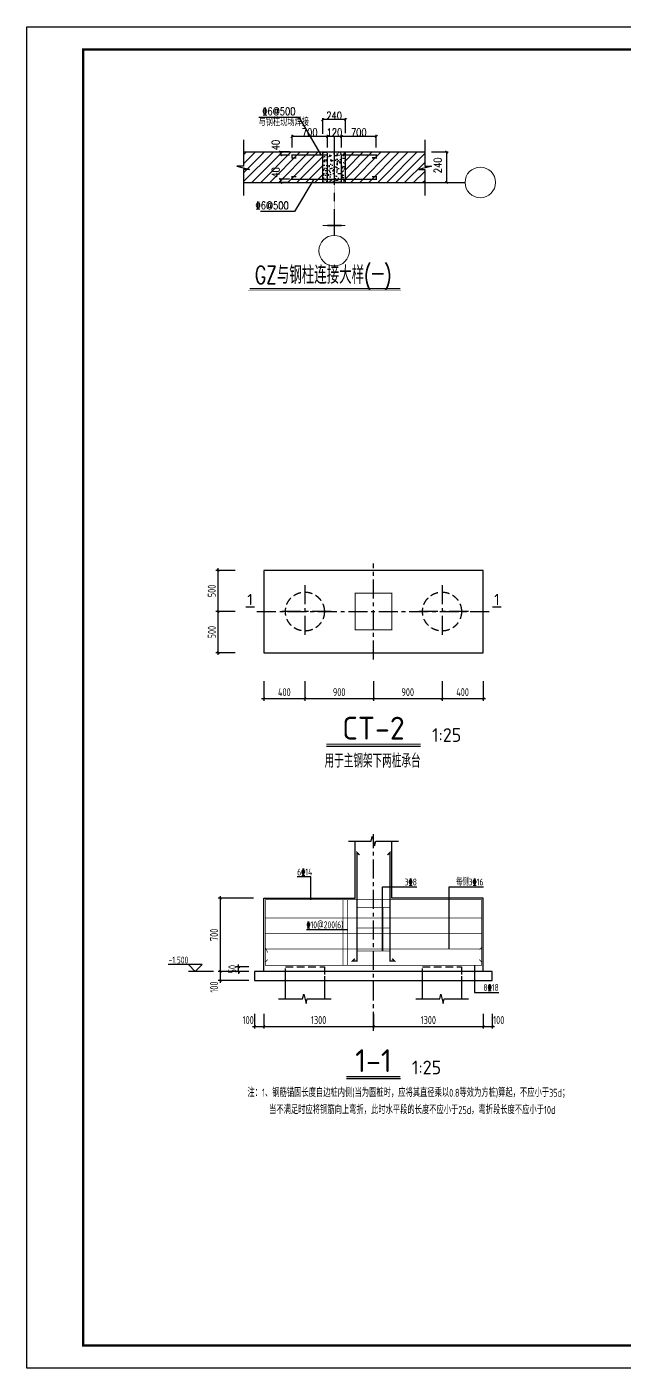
# Model space of a CAD drawing. Extents: x 14475413 to 15955882, y -732572 to -282951.
# Drawn here: x 14757264 to 14796964, y -555700 to -466600 of the extents above; entities that cross this region are included whole.
import ezdxf
from ezdxf.enums import TextEntityAlignment as Align

# ---------------------------------------------------------------- set-up
doc = ezdxf.new("R2010")
doc.units = 0
doc.header["$LTSCALE"] = 1000
doc.header["$MEASUREMENT"] = 0
for name, pattern in [('CENTER', [2, 1.25, -0.25, 0.25, -0.25]), ('CENTER2', [28.575, 19.05, -3.175, 3.175, -3.175]), ('DASHED', [0.75, 0.5, -0.25])]:
    doc.linetypes.add(name, pattern=pattern)
for name, color, linetype in [('3T_WOOD', 21, 'Continuous'), ('AXIS_DE', 253, 'CENTER'), ('BASE_DE', 7, 'Continuous'), ('BASE_DE_DIM', 3, 'Continuous'), ('BASE_DE_NUM', 7, 'Continuous'), ('BASE_DE_REIN', 1, 'Continuous'), ('BASE_DE_TEXT', 7, 'Continuous'), ('COLU_DE_TH', 7, 'Continuous'), ('PILE_DE', 7, 'Continuous'), ('PILE_DE_DASH', 9, 'DASHED'), ('TEXT', 7, 'Continuous'), ('THICK', 6, 'Continuous'), ('THIN', 7, 'Continuous'), ('TK', 4, 'Continuous')]:
    doc.layers.add(name, color=color, linetype=linetype)
doc.layers.add('my_dimtext', color=7, linetype='Continuous', lineweight=0)
doc.layers.add('尺寸线', color=7, linetype='Continuous', lineweight=13)
doc.styles.add('_HZTXT', font='txt.shx', dxfattribs={"width": 0.8, "bigfont": 'hztxt.shx'})
doc.styles.add('TSSD_Dimension', font='Tssdeng.shx', dxfattribs={"width": 0.7, "bigfont": 'hztxt.shx'})
doc.styles.add('TSSD_Label', font='tssdeng.shx', dxfattribs={"width": 0.7, "bigfont": 'hztxt.shx'})
doc.styles.add('TSSD_Norm', font='Tssdeng.shx', dxfattribs={"bigfont": 'hztxt.shx'})
doc.styles.add('TSSD_REIN', font='tssdeng.shx', dxfattribs={"width": 0.7, "bigfont": 'tssdchn.shx'})
doc.styles.add('Z10', font='romans.shx', dxfattribs={"width": 0.7, "height": 1000, "bigfont": 'hztxt.shx'})
doc.styles.add('Z3', font='txt.shx', dxfattribs={"width": 0.8, "height": 300, "bigfont": 'hztxt.shx'})
doc.dimstyles.new('ISO-25_WS', dxfattribs={"dimtxt": 3, "dimasz": 100, "dimexe": 60, "dimexo": 0, "dimgap": 10, "dimtad": 1, "dimdec": 0, "dimdsep": 46, "dimtxsty": 'Z3', "dimblk1": 'ARCHTICK', "dimblk2": 'ARCHTICK', "dimsah": 1, "dimcen": 2.5, "dimclrd": 4, "dimclre": 4, "dimclrt": 7, "dimadec": 0, "dimazin": 0, "dimtfac": 1, "dimtdec": 4, "dimtmove": 2, "dimatfit": 3, "dimldrblk": 'ARCHTICK', "dimfxl": 0, "dimtolj": 1, "dimtzin": 0, "dimarcsym": 0})
doc.dimstyles.new('TSSD_25_150', dxfattribs={"dimtxt": 525, "dimasz": 150, "dimexe": 150, "dimexo": 375, "dimgap": 150, "dimtad": 1, "dimdec": 0, "dimlfac": 0.166667, "dimzin": 0, "dimdsep": 46, "dimtxsty": 'TSSD_Dimension', "dimblk": 'ARCHTICK', "dimblk1": 'ARCHTICK', "dimblk2": 'ARCHTICK', "dimcen": 0, "dimdle": 150, "dimclrt": 7, "dimadec": 0, "dimazin": 0, "dimtfac": 1, "dimtdec": 0, "dimtix": 1, "dimtmove": 2, "dimatfit": 3, "dimfxl": 0, "dimtolj": 1, "dimtzin": 0, "dimarcsym": 0})

# ---------------------------------------------------------------- blocks, each defined once
blk = doc.blocks.new('_ArchTick')
at = {"color": 0, "linetype": 'ByBlock', "const_width": 0.4}
blk.add_lwpolyline([(-0.5, -0.5), (0.5, 0.5)], dxfattribs=at)
blk = doc.blocks.new('*D583')
at = {"layer": 'BASE_DE_DIM', "color": 0, "lineweight": -2}
for p, q in [((14609377, -513709), (14609377, -514984)), ((14612077, -513709), (14612077, -514984)), ((14609227, -514834), (14612227, -514834))]:
    blk.add_line(p, q, dxfattribs=at)
at = {"layer": 'Defpoints', "color": 0}
for p in [(14609377, -513334), (14612077, -513334), (14612077, -514834)]:
    blk.add_point(p, dxfattribs=at)
at = {"layer": 'BASE_DE_DIM', "color": 0, "lineweight": -2, "xscale": 150, "yscale": 150, "zscale": 150, "rotation": 180}
blk.add_blockref('_ArchTick', (14609377, -514834), dxfattribs=at)
at = {"layer": 'BASE_DE_DIM', "color": 0, "lineweight": -2, "xscale": 150, "yscale": 150, "zscale": 150}
blk.add_blockref('_ArchTick', (14612077, -514834), dxfattribs=at)
at = {"layer": 'BASE_DE_DIM', "color": 7, "insert": (14610727, -514422), "char_height": 525, "attachment_point": 5, "style": 'TSSD_Dimension'}
blk.add_mtext('\\A1;400', dxfattribs=at)
blk = doc.blocks.new('*D584')
at = {"layer": 'BASE_DE_DIM', "color": 0, "lineweight": -2}
for p, q in [((14612077, -513709), (14612077, -514984)), ((14616577, -513709), (14616577, -514984)), ((14611927, -514834), (14616727, -514834))]:
    blk.add_line(p, q, dxfattribs=at)
at = {"layer": 'Defpoints', "color": 0}
for p in [(14612077, -513334), (14616577, -513334), (14616577, -514834)]:
    blk.add_point(p, dxfattribs=at)
at = {"layer": 'BASE_DE_DIM', "color": 0, "lineweight": -2, "xscale": 150, "yscale": 150, "zscale": 150, "rotation": 180}
blk.add_blockref('_ArchTick', (14612077, -514834), dxfattribs=at)
at = {"layer": 'BASE_DE_DIM', "color": 0, "lineweight": -2, "xscale": 150, "yscale": 150, "zscale": 150}
blk.add_blockref('_ArchTick', (14616577, -514834), dxfattribs=at)
at = {"layer": 'BASE_DE_DIM', "color": 7, "insert": (14614327, -514422), "char_height": 525, "attachment_point": 5, "style": 'TSSD_Dimension'}
blk.add_mtext('\\A1;900', dxfattribs=at)
blk = doc.blocks.new('*D585')
at = {"layer": 'BASE_DE_DIM', "color": 0, "lineweight": -2}
for p, q in [((14616577, -513709), (14616577, -514984)), ((14621077, -513709), (14621077, -514984)), ((14616427, -514834), (14621227, -514834))]:
    blk.add_line(p, q, dxfattribs=at)
at = {"layer": 'Defpoints', "color": 0}
for p in [(14616577, -513334), (14621077, -513334), (14621077, -514834)]:
    blk.add_point(p, dxfattribs=at)
at = {"layer": 'BASE_DE_DIM', "color": 0, "lineweight": -2, "xscale": 150, "yscale": 150, "zscale": 150, "rotation": 180}
blk.add_blockref('_ArchTick', (14616577, -514834), dxfattribs=at)
at = {"layer": 'BASE_DE_DIM', "color": 0, "lineweight": -2, "xscale": 150, "yscale": 150, "zscale": 150}
blk.add_blockref('_ArchTick', (14621077, -514834), dxfattribs=at)
at = {"layer": 'BASE_DE_DIM', "color": 7, "insert": (14618827, -514422), "char_height": 525, "attachment_point": 5, "style": 'TSSD_Dimension'}
blk.add_mtext('\\A1;900', dxfattribs=at)
blk = doc.blocks.new('*D586')
at = {"layer": 'BASE_DE_DIM', "color": 0, "lineweight": -2}
for p, q in [((14621077, -513709), (14621077, -514984)), ((14623777, -513709), (14623777, -514984)), ((14620927, -514834), (14623927, -514834))]:
    blk.add_line(p, q, dxfattribs=at)
at = {"layer": 'Defpoints', "color": 0}
for p in [(14621077, -513334), (14623777, -513334), (14623777, -514834)]:
    blk.add_point(p, dxfattribs=at)
at = {"layer": 'BASE_DE_DIM', "color": 0, "lineweight": -2, "xscale": 150, "yscale": 150, "zscale": 150, "rotation": 180}
blk.add_blockref('_ArchTick', (14621077, -514834), dxfattribs=at)
at = {"layer": 'BASE_DE_DIM', "color": 0, "lineweight": -2, "xscale": 150, "yscale": 150, "zscale": 150}
blk.add_blockref('_ArchTick', (14623777, -514834), dxfattribs=at)
at = {"layer": 'BASE_DE_DIM', "color": 7, "insert": (14622427, -514422), "char_height": 525, "attachment_point": 5, "style": 'TSSD_Dimension'}
blk.add_mtext('\\A1;400', dxfattribs=at)
blk = doc.blocks.new('*D587')
at = {"layer": 'BASE_DE_DIM', "color": 0, "lineweight": -2}
for p, q in [((14607502, -509134), (14606227, -509134)), ((14606377, -511984), (14606377, -508984)), ((14607502, -511834), (14606227, -511834))]:
    blk.add_line(p, q, dxfattribs=at)
at = {"layer": 'Defpoints', "color": 0}
for p in [(14606377, -509134), (14607877, -509134), (14607877, -511834)]:
    blk.add_point(p, dxfattribs=at)
at = {"layer": 'BASE_DE_DIM', "color": 0, "lineweight": -2, "xscale": 150, "yscale": 150, "zscale": 150}
for p, rotation in [((14606377, -509134), 90), ((14606377, -511834), 270)]:
    blk.add_blockref('_ArchTick', p, dxfattribs=dict(at, rotation=rotation))
at = {"layer": 'BASE_DE_DIM', "color": 7, "insert": (14605965, -510484), "char_height": 525, "attachment_point": 5, "rotation": 90, "style": 'TSSD_Dimension'}
blk.add_mtext('\\A1;500', dxfattribs=at)
blk = doc.blocks.new('*D588')
at = {"layer": 'BASE_DE_DIM', "color": 0, "lineweight": -2}
for p, q in [((14607502, -506434), (14606227, -506434)), ((14606377, -509284), (14606377, -506284)), ((14607502, -509134), (14606227, -509134))]:
    blk.add_line(p, q, dxfattribs=at)
at = {"layer": 'Defpoints', "color": 0}
for p in [(14606377, -506434), (14607877, -506434), (14607877, -509134)]:
    blk.add_point(p, dxfattribs=at)
at = {"layer": 'BASE_DE_DIM', "color": 0, "lineweight": -2, "xscale": 150, "yscale": 150, "zscale": 150}
for p, rotation in [((14606377, -506434), 90), ((14606377, -509134), 270)]:
    blk.add_blockref('_ArchTick', p, dxfattribs=dict(at, rotation=rotation))
at = {"layer": 'BASE_DE_DIM', "color": 7, "insert": (14605965, -507784), "char_height": 525, "attachment_point": 5, "rotation": 90, "style": 'TSSD_Dimension'}
blk.add_mtext('\\A1;500', dxfattribs=at)
blk = doc.blocks.new('_reinbk')
blk.add_line((0, 0), (0, 0))
blk = doc.blocks.new('*D589')
at = {"layer": 'BASE_DE_DIM', "color": 0, "lineweight": -2}
for p, q in [((14633812, -514369), (14633812, -515344)), ((14634412, -514369), (14634412, -515344)), ((14633662, -515194), (14634562, -515194))]:
    blk.add_line(p, q, dxfattribs=at)
at = {"layer": 'Defpoints', "color": 0}
for p in [(14633812, -513994), (14634412, -513994), (14634412, -515194)]:
    blk.add_point(p, dxfattribs=at)
at = {"layer": 'BASE_DE_DIM', "color": 0, "lineweight": -2, "xscale": 150, "yscale": 150, "zscale": 150, "rotation": 180}
blk.add_blockref('_ArchTick', (14633812, -515194), dxfattribs=at)
at = {"layer": 'BASE_DE_DIM', "color": 0, "lineweight": -2, "xscale": 150, "yscale": 150, "zscale": 150}
blk.add_blockref('_ArchTick', (14634412, -515194), dxfattribs=at)
at = {"layer": 'BASE_DE_DIM', "color": 7, "insert": (14633388, -514782), "char_height": 525, "attachment_point": 5, "style": 'TSSD_Dimension'}
blk.add_mtext('\\A1;100', dxfattribs=at)
blk = doc.blocks.new('*D590')
at = {"layer": 'BASE_DE_DIM', "color": 0, "lineweight": -2}
for p, q in [((14634412, -514369), (14634412, -515344)), ((14641612, -514369), (14641612, -515344)), ((14634262, -515194), (14641762, -515194))]:
    blk.add_line(p, q, dxfattribs=at)
at = {"layer": 'Defpoints', "color": 0}
for p in [(14634412, -513994), (14641612, -513994), (14641612, -515194)]:
    blk.add_point(p, dxfattribs=at)
at = {"layer": 'BASE_DE_DIM', "color": 0, "lineweight": -2, "xscale": 150, "yscale": 150, "zscale": 150, "rotation": 180}
blk.add_blockref('_ArchTick', (14634412, -515194), dxfattribs=at)
at = {"layer": 'BASE_DE_DIM', "color": 0, "lineweight": -2, "xscale": 150, "yscale": 150, "zscale": 150}
blk.add_blockref('_ArchTick', (14641612, -515194), dxfattribs=at)
at = {"layer": 'BASE_DE_DIM', "color": 7, "insert": (14638012, -514782), "char_height": 525, "attachment_point": 5, "style": 'TSSD_Dimension'}
blk.add_mtext('\\A1;1300', dxfattribs=at)
blk = doc.blocks.new('*D591')
at = {"layer": 'BASE_DE_DIM', "color": 0, "lineweight": -2}
for p, q in [((14641612, -514369), (14641612, -515344)), ((14648812, -514369), (14648812, -515344)), ((14641462, -515194), (14648962, -515194))]:
    blk.add_line(p, q, dxfattribs=at)
at = {"layer": 'Defpoints', "color": 0}
for p in [(14641612, -513994), (14648812, -513994), (14648812, -515194)]:
    blk.add_point(p, dxfattribs=at)
at = {"layer": 'BASE_DE_DIM', "color": 0, "lineweight": -2, "xscale": 150, "yscale": 150, "zscale": 150, "rotation": 180}
blk.add_blockref('_ArchTick', (14641612, -515194), dxfattribs=at)
at = {"layer": 'BASE_DE_DIM', "color": 0, "lineweight": -2, "xscale": 150, "yscale": 150, "zscale": 150}
blk.add_blockref('_ArchTick', (14648812, -515194), dxfattribs=at)
at = {"layer": 'BASE_DE_DIM', "color": 7, "insert": (14645212, -514782), "char_height": 525, "attachment_point": 5, "style": 'TSSD_Dimension'}
blk.add_mtext('\\A1;1300', dxfattribs=at)
blk = doc.blocks.new('*D592')
at = {"layer": 'BASE_DE_DIM', "color": 0, "lineweight": -2}
for p, q in [((14648812, -514369), (14648812, -515344)), ((14649412, -514369), (14649412, -515344)), ((14648662, -515194), (14649562, -515194))]:
    blk.add_line(p, q, dxfattribs=at)
at = {"layer": 'Defpoints', "color": 0}
for p in [(14648812, -513994), (14649412, -513994), (14649412, -515194)]:
    blk.add_point(p, dxfattribs=at)
at = {"layer": 'BASE_DE_DIM', "color": 0, "lineweight": -2, "xscale": 150, "yscale": 150, "zscale": 150, "rotation": 180}
blk.add_blockref('_ArchTick', (14648812, -515194), dxfattribs=at)
at = {"layer": 'BASE_DE_DIM', "color": 0, "lineweight": -2, "xscale": 150, "yscale": 150, "zscale": 150}
blk.add_blockref('_ArchTick', (14649412, -515194), dxfattribs=at)
at = {"layer": 'BASE_DE_DIM', "color": 7, "insert": (14649835, -514782), "char_height": 525, "attachment_point": 5, "style": 'TSSD_Dimension'}
blk.add_mtext('\\A1;100', dxfattribs=at)
blk = doc.blocks.new('*D593')
at = {"layer": 'BASE_DE_DIM', "color": 0, "lineweight": -2}
for p, q in [((14633437, -511594), (14631412, -511594)), ((14631562, -512344), (14631562, -511444)), ((14633437, -512194), (14631412, -512194))]:
    blk.add_line(p, q, dxfattribs=at)
at = {"layer": 'Defpoints', "color": 0}
for p in [(14631562, -511594), (14633812, -511594), (14633812, -512194)]:
    blk.add_point(p, dxfattribs=at)
at = {"layer": 'BASE_DE_DIM', "color": 0, "lineweight": -2, "xscale": 150, "yscale": 150, "zscale": 150}
for p, rotation in [((14631562, -511594), 90), ((14631562, -512194), 270)]:
    blk.add_blockref('_ArchTick', p, dxfattribs=dict(at, rotation=rotation))
at = {"layer": 'BASE_DE_DIM', "color": 7, "insert": (14631149, -512618), "char_height": 525, "attachment_point": 5, "rotation": 90, "style": 'TSSD_Dimension'}
blk.add_mtext('\\A1;100', dxfattribs=at)
blk = doc.blocks.new('*D594')
at = {"layer": 'BASE_DE_DIM', "color": 0, "lineweight": -2}
for p, q in [((14633737, -506794), (14631412, -506794)), ((14631562, -511744), (14631562, -506644)), ((14633437, -511594), (14631412, -511594))]:
    blk.add_line(p, q, dxfattribs=at)
at = {"layer": 'Defpoints', "color": 0}
for p in [(14631562, -506794), (14634112, -506794), (14633812, -511594)]:
    blk.add_point(p, dxfattribs=at)
at = {"layer": 'BASE_DE_DIM', "color": 0, "lineweight": -2, "xscale": 150, "yscale": 150, "zscale": 150}
for p, rotation in [((14631562, -506794), 90), ((14631562, -511594), 270)]:
    blk.add_blockref('_ArchTick', p, dxfattribs=dict(at, rotation=rotation))
at = {"layer": 'BASE_DE_DIM', "color": 7, "insert": (14631149, -509194), "char_height": 525, "attachment_point": 5, "rotation": 90, "style": 'TSSD_Dimension'}
blk.add_mtext('\\A1;700', dxfattribs=at)
blk = doc.blocks.new('*D595')
at = {"layer": 'BASE_DE_DIM', "color": 0, "lineweight": -2}
for p, q in [((14632762, -511294), (14632762, -511144)), ((14633437, -511294), (14632612, -511294)), ((14633437, -511594), (14632612, -511594)), ((14632762, -511594), (14632762, -511294)), ((14632762, -511594), (14632762, -511744))]:
    blk.add_line(p, q, dxfattribs=at)
at = {"layer": 'Defpoints', "color": 0}
for p in [(14632762, -511294), (14633812, -511294), (14633812, -511594)]:
    blk.add_point(p, dxfattribs=at)
at = {"layer": 'BASE_DE_DIM', "color": 0, "lineweight": -2, "xscale": 150, "yscale": 150, "zscale": 150}
for p, rotation in [((14632762, -511294), 270), ((14632762, -511594), 90)]:
    blk.add_blockref('_ArchTick', p, dxfattribs=dict(at, rotation=rotation))
at = {"layer": 'BASE_DE_DIM', "color": 7, "insert": (14632349, -511444), "char_height": 525, "attachment_point": 5, "rotation": 90, "style": 'TSSD_Dimension'}
blk.add_mtext('\\A1;50', dxfattribs=at)
blk = doc.blocks.new('*D639')
at = {"color": 4, "lineweight": -2}
for p, q in [((-109949, 774801), (-109949, 775425)), ((-109049, 775365), (-109949, 775365)), ((-109049, 774829), (-109049, 775425))]:
    blk.add_line(p, q, dxfattribs=at)
at = {"layer": 'Defpoints', "color": 0}
for p in [(-109949, 775365), (-109949, 774801), (-109049, 774829)]:
    blk.add_point(p, dxfattribs=at)
at = {"color": 4, "lineweight": -2, "xscale": 100, "yscale": 100, "zscale": 100, "rotation": 180}
blk.add_blockref('_ArchTick', (-109949, 775365), dxfattribs=at)
at = {"color": 4, "lineweight": -2, "xscale": 100, "yscale": 100, "zscale": 100}
blk.add_blockref('_ArchTick', (-109049, 775365), dxfattribs=at)
at = {"color": 7, "insert": (-109499, 775525), "char_height": 300, "attachment_point": 5, "style": 'Z3'}
blk.add_mtext('\\A1;240', dxfattribs=at)
blk = doc.blocks.new('*D640')
at = {"color": 4, "lineweight": -2}
for p, q in [((-111252, 774096), (-111659, 774096)), ((-111252, 773974), (-111659, 773974)), ((-111599, 773974), (-111599, 774096))]:
    blk.add_line(p, q, dxfattribs=at)
at = {"layer": 'Defpoints', "color": 0}
for p in [(-111599, 774096), (-111252, 774096), (-111252, 773974)]:
    blk.add_point(p, dxfattribs=at)
at = {"color": 4, "lineweight": -2, "xscale": 100, "yscale": 100, "zscale": 100}
for p, rotation in [((-111599, 774096), 90), ((-111599, 773974), 270)]:
    blk.add_blockref('_ArchTick', p, dxfattribs=dict(at, rotation=rotation))
at = {"color": 7, "insert": (-111799, 774366), "char_height": 300, "attachment_point": 5, "rotation": 90, "style": 'Z3'}
blk.add_mtext('\\A1;40', dxfattribs=at)
blk = doc.blocks.new('*D641')
at = {"color": 4, "lineweight": -2}
for p, q in [((-109762, 774266), (-109762, 774763)), ((-109216, 774703), (-109762, 774703)), ((-109216, 774266), (-109216, 774763))]:
    blk.add_line(p, q, dxfattribs=at)
at = {"layer": 'Defpoints', "color": 0}
for p in [(-109762, 774703), (-109762, 774266), (-109216, 774266)]:
    blk.add_point(p, dxfattribs=at)
at = {"color": 4, "lineweight": -2, "xscale": 100, "yscale": 100, "zscale": 100, "rotation": 180}
blk.add_blockref('_ArchTick', (-109762, 774703), dxfattribs=at)
at = {"color": 4, "lineweight": -2, "xscale": 100, "yscale": 100, "zscale": 100}
blk.add_blockref('_ArchTick', (-109216, 774703), dxfattribs=at)
at = {"color": 7, "insert": (-109489, 774863), "char_height": 300, "attachment_point": 5, "style": 'Z3'}
blk.add_mtext('\\A1;120', dxfattribs=at)
blk = doc.blocks.new('*D642')
at = {"color": 4, "lineweight": -2}
for p, q in [((-111157, 774266), (-111157, 774763)), ((-109762, 774703), (-111157, 774703)), ((-109762, 774266), (-109762, 774763))]:
    blk.add_line(p, q, dxfattribs=at)
at = {"layer": 'Defpoints', "color": 0}
for p in [(-111157, 774703), (-111157, 774266), (-109762, 774266)]:
    blk.add_point(p, dxfattribs=at)
at = {"color": 4, "lineweight": -2, "xscale": 100, "yscale": 100, "zscale": 100, "rotation": 180}
blk.add_blockref('_ArchTick', (-111157, 774703), dxfattribs=at)
at = {"color": 4, "lineweight": -2, "xscale": 100, "yscale": 100, "zscale": 100}
blk.add_blockref('_ArchTick', (-109762, 774703), dxfattribs=at)
at = {"color": 7, "insert": (-110460, 774863), "char_height": 300, "attachment_point": 5, "style": 'Z3'}
blk.add_mtext('\\A1;700', dxfattribs=at)
blk = doc.blocks.new('*D643')
at = {"color": 4, "lineweight": -2}
for p, q in [((-109216, 774266), (-109216, 774763)), ((-107841, 774703), (-109216, 774703)), ((-107841, 774266), (-107841, 774763))]:
    blk.add_line(p, q, dxfattribs=at)
at = {"layer": 'Defpoints', "color": 0}
for p in [(-109216, 774703), (-109216, 774266), (-107841, 774266)]:
    blk.add_point(p, dxfattribs=at)
at = {"color": 4, "lineweight": -2, "xscale": 100, "yscale": 100, "zscale": 100, "rotation": 180}
blk.add_blockref('_ArchTick', (-109216, 774703), dxfattribs=at)
at = {"color": 4, "lineweight": -2, "xscale": 100, "yscale": 100, "zscale": 100}
blk.add_blockref('_ArchTick', (-107841, 774703), dxfattribs=at)
at = {"color": 7, "insert": (-108529, 774863), "char_height": 300, "attachment_point": 5, "style": 'Z3'}
blk.add_mtext('\\A1;700', dxfattribs=at)
blk = doc.blocks.new('*D644')
at = {"color": 4, "lineweight": -2}
for p, q in [((-111252, 773019), (-111659, 773019)), ((-111599, 772896), (-111599, 773019)), ((-111252, 772896), (-111659, 772896))]:
    blk.add_line(p, q, dxfattribs=at)
at = {"layer": 'Defpoints', "color": 0}
for p in [(-111599, 773019), (-111252, 773019), (-111252, 772896)]:
    blk.add_point(p, dxfattribs=at)
at = {"color": 4, "lineweight": -2, "xscale": 100, "yscale": 100, "zscale": 100}
for p, rotation in [((-111599, 773019), 90), ((-111599, 772896), 270)]:
    blk.add_blockref('_ArchTick', p, dxfattribs=dict(at, rotation=rotation))
at = {"color": 7, "insert": (-111799, 773289), "char_height": 300, "attachment_point": 5, "rotation": 90, "style": 'Z3'}
blk.add_mtext('\\A1;40', dxfattribs=at)
blk = doc.blocks.new('*D645')
at = {"color": 4, "lineweight": -2}
for p, q in [((-105672, 774096), (-105016, 774096)), ((-105076, 774096), (-105076, 772896)), ((-105672, 772896), (-105016, 772896))]:
    blk.add_line(p, q, dxfattribs=at)
at = {"layer": 'Defpoints', "color": 0}
for p in [(-105672, 774096), (-105672, 772896), (-105076, 772896)]:
    blk.add_point(p, dxfattribs=at)
at = {"color": 4, "lineweight": -2, "xscale": 100, "yscale": 100, "zscale": 100}
for p, rotation in [((-105076, 774096), 90), ((-105076, 772896), 270)]:
    blk.add_blockref('_ArchTick', p, dxfattribs=dict(at, rotation=rotation))
at = {"color": 7, "insert": (-105425, 773567), "char_height": 300, "attachment_point": 5, "rotation": 90, "style": 'Z3'}
blk.add_mtext('\\A1;240', dxfattribs=at)
blk = doc.blocks.new('GeYuanFrame_16346752', base_point=(20.09, 4.53))
at = {"layer": 'TK'}
blk.add_lwpolyline([(20.09, 4.53), (20.09, 598.53), (861.09, 598.53), (861.09, 4.53)], close=True, dxfattribs=at)
at = {"layer": 'TK', "const_width": 1}
blk.add_lwpolyline([(45.09, 588.53), (851.09, 588.53), (851.09, 14.53), (45.09, 14.53)], close=True, dxfattribs=at)
blk = doc.blocks.new('123AW31312Q')
at = {"layer": 'AXIS_DE'}
for p, q in [((14616577.4, -512284.1), (14616577.4, -505984.1)), ((14612077.4, -507406.1), (14612077.4, -510862.1)), ((14621077.4, -507406.1), (14621077.4, -510862.1)), ((14608927.4, -509134.1), (14624227.4, -509134.1)), ((14613805.4, -509134.1), (14610349.4, -509134.1)), ((14622805.4, -509134.1), (14619349.4, -509134.1))]:
    blk.add_line(p, q, dxfattribs=at)
at = {"layer": 'BASE_DE'}
blk.add_lwpolyline([(14609377.4, -511834.1), (14623777.4, -511834.1), (14623777.4, -506434.1), (14609377.4, -506434.1), (14609377.4, -511834.1)], dxfattribs=at)
at = {"layer": 'BASE_DE_NUM', "const_width": 75}
blk.add_lwpolyline([(14619670.7, -517834.1), (14613484.1, -517834.1)], dxfattribs=at)
at = {"layer": 'BASE_DE_NUM'}
blk.add_lwpolyline([(14619670.7, -517984.1), (14613484.1, -517984.1)], dxfattribs=at)
at = {"layer": 'COLU_DE_TH', "const_width": 75}
blk.add_lwpolyline([(14615377.4, -510334.1), (14617777.4, -510334.1), (14617777.4, -507934.1), (14615377.4, -507934.1)], close=True, dxfattribs=at)
at = {"layer": 'PILE_DE_DASH'}
for centre in [(14612077.4, -509134.1), (14621077.4, -509134.1)]:
    blk.add_circle(centre, 1278, dxfattribs=at)
at = {"layer": 'THICK', "const_width": 75}
for points in [[(14608177.4, -508834.1), (14608777.4, -508834.1)], [(14624977.4, -508834.1), (14624377.4, -508834.1)]]:
    blk.add_lwpolyline(points, dxfattribs=at)
at = {"layer": 'BASE_DE_NUM', "style": 'TSSD_Norm'}
blk.add_text('CT-2', height=1500, dxfattribs=at).set_placement((14616577.4, -517534.1), align=Align.CENTER)
blk.add_text('1:25', height=900, dxfattribs=at).set_placement((14620420.7, -517684.1))
at = {"layer": 'BASE_DE_NUM', "style": 'TSSD_REIN', "width": 0.7}
blk.add_text('用于主钢架下两桩承台', height=900, dxfattribs=at).set_placement((14613368.9, -519373.3))
at = {"layer": 'THICK', "style": 'TSSD_Norm'}
for p in [(14608477.4, -508345.8), (14624677.4, -508345.8)]:
    blk.add_text('1', height=750, dxfattribs=at).set_placement(p, align=Align.MIDDLE_CENTER)
at = {"layer": 'BASE_DE_DIM'}
for base, p1, p2, picture, middle in [((14606377.4, -506434.1), (14607877.4, -509134.1), (14607877.4, -506434.1), '*D588', (14605964.9, -507784.1)), ((14606377.4, -509134.1), (14607877.4, -511834.1), (14607877.4, -509134.1), '*D587', (14605964.9, -510484.1))]:
    dim = blk.add_linear_dim(base=base, p1=p1, p2=p2, angle=90, text='500', dimstyle='TSSD_25_150', dxfattribs=at)
    dim.commit()
    dim.dimension.update_dxf_attribs({"geometry": picture, "text_midpoint": middle})
for base, p1, p2, text, picture, middle in [((14612077.4, -514834.1), (14609377.4, -513334.1), (14612077.4, -513334.1), '400', '*D583', (14610727.4, -514421.6)), ((14616577.4, -514834.1), (14612077.4, -513334.1), (14616577.4, -513334.1), '900', '*D584', (14614327.4, -514421.6)), ((14621077.4, -514834.1), (14616577.4, -513334.1), (14621077.4, -513334.1), '900', '*D585', (14618827.4, -514421.6)), ((14623777.4, -514834.1), (14621077.4, -513334.1), (14623777.4, -513334.1), '400', '*D586', (14622427.4, -514421.6))]:
    dim = blk.add_linear_dim(base=base, p1=p1, p2=p2, text=text, dimstyle='TSSD_25_150', dxfattribs=at)
    dim.commit()
    dim.dimension.update_dxf_attribs({"geometry": picture, "text_midpoint": middle})
blk = doc.blocks.new('1231S3E12S')
at = {"layer": 'AXIS_DE'}
blk.add_line((14641611.8, -515494.5), (14641611.8, -502594.5), dxfattribs=at)
at = {"layer": 'BASE_DE'}
for points in [[(14634411.8, -511594.5), (14634411.8, -506794.5), (14640111.8, -506794.5), (14640411.8, -506794.5), (14640411.8, -503044.5)], [(14648811.8, -511594.5), (14648811.8, -506794.5), (14643111.8, -506794.5), (14642811.8, -506794.5), (14642811.8, -503044.5)], [(14633811.8, -512194.5), (14649411.8, -512194.5), (14649411.8, -511594.5), (14633811.8, -511594.5), (14633811.8, -512194.5)]]:
    blk.add_lwpolyline(points, dxfattribs=at)
at = {"layer": 'BASE_DE_NUM', "const_width": 75}
blk.add_lwpolyline([(14643382.9, -518494.5), (14639840.6, -518494.5)], dxfattribs=at)
at = {"layer": 'BASE_DE_NUM'}
blk.add_lwpolyline([(14643382.9, -518644.5), (14639840.6, -518644.5)], dxfattribs=at)
at = {"layer": 'BASE_DE_REIN'}
for points, const_width in [([(14640390.9, -510752.9), (14640231.8, -510912), (14640531.8, -510912), (14640531.8, -503794.5), (14640690.9, -503953.6)], 90), ([(14642832.7, -510752.9), (14642991.8, -510912), (14642691.8, -510912), (14642691.8, -503794.5), (14642532.7, -503953.6)], 90), ([(14634668.4, -510820.4), (14634509.3, -510979.5), (14634509.3, -506892), (14648714.3, -506892), (14648714.3, -510979.5), (14648555.2, -510820.4)], 45), ([(14639609.3, -511197), (14639609.3, -506892)], 45), ([(14639909.3, -511197), (14639909.3, -506892)], 45), ([(14640531.8, -507394.5), (14642691.8, -507394.5)], 45), ([(14634509.3, -508096.5), (14648714.3, -508096.5)], 45), ([(14634509.3, -509120.8), (14648714.3, -509120.8)], 45), ([(14640531.8, -508737.6), (14642691.8, -508737.6)], 45), ([(14634677.3, -510356.4), (14634509.3, -510035.1), (14634509.3, -511197), (14648714.3, -511197), (14648714.3, -510019), (14648574.6, -510160.8)], 45), ([(14634509.3, -510129.3), (14648714.3, -510129.3)], 45), ([(14640531.8, -510244.5), (14642691.8, -510244.5)], 45)]:
    blk.add_lwpolyline(points, dxfattribs=dict(at, const_width=const_width))
at = {"layer": 'BASE_DE_TEXT'}
for points in [[(14637504.7, -506892), (14637504.7, -505392), (14636604.7, -505392)], [(14642211.8, -507394.5), (14642211.8, -510244.5), (14642211.8, -506044.5), (14644461.8, -506044.5)], [(14646583.5, -510129.3), (14646583.5, -508344.5), (14646583.5, -506044.5), (14648833.5, -506044.5)], [(14639909.3, -508855.1), (14639609.3, -508855.1), (14637209.3, -508855.1)], [(14648241.8, -511197), (14648241.8, -512964), (14649832.2, -512964)]]:
    blk.add_lwpolyline(points, dxfattribs=at)
at = {"layer": 'PILE_DE'}
for p, q in [((14635833.8, -513394.5), (14635833.8, -511894.5)), ((14638389.8, -511894.5), (14638389.8, -513394.5)), ((14644833.8, -513394.5), (14644833.8, -511894.5)), ((14647389.8, -511894.5), (14647389.8, -513394.5))]:
    blk.add_line(p, q, dxfattribs=at)
at = {"layer": 'PILE_DE_DASH'}
for p, q in [((14635833.8, -511894.5), (14635833.8, -511294.5)), ((14635833.8, -511294.5), (14638389.8, -511294.5)), ((14638389.8, -511294.5), (14638389.8, -511894.5)), ((14644833.8, -511894.5), (14644833.8, -511294.5)), ((14644833.8, -511294.5), (14647389.8, -511294.5)), ((14647389.8, -511294.5), (14647389.8, -511894.5))]:
    blk.add_line(p, q, dxfattribs=at)
at = {"layer": 'THIN'}
for p, q in [((14630361.8, -511144.5), (14628126.2, -511144.5)), ((14629911.8, -511594.5), (14629461.8, -511144.5)), ((14629911.8, -511594.5), (14630361.8, -511144.5)), ((14631111.8, -511594.5), (14629461.8, -511594.5))]:
    blk.add_line(p, q, dxfattribs=at)
for points in [[(14639961.8, -503044.5), (14641461.8, -503044.5), (14641536.8, -502744.5), (14641686.8, -503344.5), (14641761.8, -503044.5), (14643261.8, -503044.5)], [(14635383.8, -513394.5), (14636961.8, -513394.5), (14637036.8, -513094.5), (14637186.8, -513694.5), (14637261.8, -513394.5), (14638839.8, -513394.5)], [(14644383.8, -513394.5), (14645961.8, -513394.5), (14646036.8, -513094.5), (14646186.8, -513694.5), (14646261.8, -513394.5), (14647839.8, -513394.5)]]:
    blk.add_lwpolyline(points, dxfattribs=at)
at = {"layer": 'BASE_DE_TEXT', "xscale": 150, "yscale": 150, "zscale": 150}
for p, rotation in [((14639759.3, -506892), 270), ((14642211.8, -507394.5), 90), ((14646583.5, -508344.5), 270), ((14646583.5, -509294.5), 270), ((14642211.8, -510244.5), 270), ((14648241.8, -511197), 90)]:
    blk.add_blockref('_reinbk', p, dxfattribs=dict(at, rotation=rotation))
for p in [(14639609.3, -508933.3), (14639909.3, -509164.5)]:
    blk.add_blockref('_reinbk', p, dxfattribs=at)
at = {"layer": 'BASE_DE_NUM', "style": 'TSSD_Norm'}
blk.add_text('1-1', height=1500, dxfattribs=at).set_placement((14641611.8, -518194.5), align=Align.CENTER)
blk.add_text('1:25', height=900, dxfattribs=at).set_placement((14644132.9, -518344.5))
at = {"layer": 'BASE_DE_TEXT', "color": 3, "style": 'TSSD_REIN', "width": 0.7}
for s, p in [('6\x8414', (14636604.7, -505298.2)), ('\x8410@200(6)', (14637209.3, -508761.3))]:
    blk.add_text(s, height=450, dxfattribs=at).set_placement(p)
for s, p in [('3\x848', (14644461.8, -505950.7)), ('每侧3\x8416', (14648833.5, -505950.7)), ('8\x8418', (14649832.2, -512870.3))]:
    blk.add_text(s, height=450, dxfattribs=at).set_placement(p, align=Align.RIGHT)
at = {"layer": 'my_dimtext', "style": 'TSSD_REIN', "width": 0.7}
for s, p in [('注：1、钢筋锚固长度自边桩内侧(当为圆桩时，应将其直径乘以0.8等效为方桩)算起，不应小于35d；', (14633339, -519817.7)), ('当不满足时应将钢筋向上弯折，此时水平段的长度不应小于25d，弯折段长度不应小于10d', (14634761.3, -520942.8))]:
    blk.add_text(s, height=525, dxfattribs=at).set_placement(p)
at = {"layer": 'THIN', "style": 'TSSD_Label', "width": 0.7}
blk.add_text('-1.500', height=450, dxfattribs=at).set_placement((14629461.8, -511069.5), align=Align.RIGHT)
at = {"layer": 'BASE_DE_DIM'}
dim = blk.add_linear_dim(base=(14631561.8, -506794.5), p1=(14633811.8, -511594.5), p2=(14634111.8, -506794.5), angle=90, text='700', dimstyle='TSSD_25_150', dxfattribs=at)
dim.commit()
dim.dimension.update_dxf_attribs({"geometry": '*D594', "text_midpoint": (14631149.3, -509194.5)})
dim = blk.add_linear_dim(base=(14632761.8, -511294.5), p1=(14633811.8, -511594.5), p2=(14633811.8, -511294.5), angle=90, dimstyle='TSSD_25_150', dxfattribs=at)
dim.commit()
dim.dimension.update_dxf_attribs({"geometry": '*D595', "text_midpoint": (14632349.3, -511444.5)})
dim = blk.add_linear_dim(base=(14631561.8, -511594.5), p1=(14633811.8, -512194.5), p2=(14633811.8, -511594.5), angle=90, dimstyle='TSSD_25_150', dxfattribs=at)
dim.commit()
dim.dimension.update_dxf_attribs({"geometry": '*D593', "text_midpoint": (14631149.3, -512617.9), "dimtype": 128})
for base, p1, p2, picture, middle in [((14634411.8, -515194.5), (14633811.8, -513994.5), (14634411.8, -513994.5), '*D589', (14633388.4, -514782)), ((14649411.8, -515194.5), (14648811.8, -513994.5), (14649411.8, -513994.5), '*D592', (14649835.1, -514782))]:
    dim = blk.add_linear_dim(base=base, p1=p1, p2=p2, dimstyle='TSSD_25_150', dxfattribs=at)
    dim.commit()
    dim.dimension.update_dxf_attribs({"geometry": picture, "text_midpoint": middle, "dimtype": 128})
for base, p1, p2, picture, middle in [((14641611.8, -515194.5), (14634411.8, -513994.5), (14641611.8, -513994.5), '*D590', (14638011.8, -514782)), ((14648811.8, -515194.5), (14641611.8, -513994.5), (14648811.8, -513994.5), '*D591', (14645211.8, -514782))]:
    dim = blk.add_linear_dim(base=base, p1=p1, p2=p2, text='1300', dimstyle='TSSD_25_150', dxfattribs=at)
    dim.commit()
    dim.dimension.update_dxf_attribs({"geometry": picture, "text_midpoint": middle})
blk = doc.blocks.new('Z11')
at = {"linetype": 'ByBlock'}
h = blk.add_hatch(dxfattribs=at)
h.set_pattern_fill('AR-CONC', color=256, scale=50, style=0)
h.set_pattern_definition([(50, (-478819.8, 978800.96), (358.6301, -31.37607), [37.5, -412.5]), (355, (-478819.8, 978800.96), (-69.37567, 376.09607), [30, -330]), (100.4514, (-478789.9, 978798.34), (289.2547, 344.71977), [31.8701, -350.57106]), (46.1842, (-478819.8, 978900.96), (533.62052, -82.7595), [56.25, -618.75]), (96.6356, (-478775.3, 978894.06), (467.33135, 487.05894), [47.80514, -525.8565]), (351.1842, (-478819.8, 978900.96), (467.331, 487.0593), [45, -495]), (21, (-478769.8, 978875.96), (298.45353, -201.30945), [37.5, -412.5]), (326, (-478769.8, 978875.96), (121.65767, 362.57502), [30, -330]), (71.4514, (-478744.9, 978859.18), (420.11131, 161.26525), [31.8701, -350.57106]), (37.5, (-478819.79, 978800.96), (6.079928, 166.446927), [0, -326, 0, -335, 0, -331.25]), (7.5, (-478819.79, 978800.96), (131.53477, 197.205856), [0, -191, 0, -318.5, 0, -126.25]), (327.5, (-478931.29, 978800.96), (266.91122, -11.277436), [0, -125, 0, -390, 0, -517.5]), (317.5, (-478981.29, 978800.96), (291.59308, 50.05249), [0, -162.5, 0, -259, 0, -367.5])])
h.paths.add_polyline_path([(-109949.2, 772896.3), (-109762.1, 772897), (-109762.1, 773973.5), (-109949.2, 773973.5)])
h.paths.add_polyline_path([(-109499.2, 774096.3), (-109949.2, 774096.3), (-109949.2, 773973.5), (-109762.1, 773973.5), (-109762.1, 772897), (-109499.2, 772897.9)])
h.paths.add_polyline_path([(-109499.2, 772897.9), (-109216, 772898.8), (-109216, 773973.5), (-109054.6, 773973.5), (-109054.6, 774096.3), (-109499.2, 774096.3)])
h.paths.add_polyline_path([(-109216, 772898.8), (-109054.6, 772899.4), (-109054.6, 773973.5), (-109216, 773973.5)], flags=17)
for p, q in [((-112467.7, 775467.5), (-110885.6, 775467.5)), ((-110885.6, 775467.5), (-110025.6, 773981.9)), ((-113059.9, 774569.7), (-113059.9, 773530.6)), ((-105938.5, 774569.7), (-105938.5, 773530.6)), ((-113059.9, 773987.5), (-112951.1, 774096.3)), ((-113059.9, 773634), (-112597.5, 774096.3)), ((-113059.9, 772926.9), (-111890.4, 774096.3)), ((-112912.9, 773427.4), (-112244, 774096.3)), ((-112736.9, 772896.3), (-111536.9, 774096.3)), ((-112383.3, 772896.3), (-111183.3, 774096.3)), ((-112029.8, 772896.3), (-110829.8, 774096.3)), ((-111676.2, 772896.3), (-110476.2, 774096.3)), ((-111322.7, 772896.3), (-110122.7, 774096.3)), ((-111157.2, 773973.5), (-111157.2, 773864.1)), ((-109762.1, 773973.5), (-111157.2, 773973.5)), ((-109762.1, 772896.3), (-109762.1, 773973.5)), ((-109216, 772896.3), (-109216, 773973.5)), ((-109054.6, 773750.2), (-108708.4, 774096.3)), ((-109054.6, 773396.6), (-108354.9, 774096.3)), ((-109054.6, 773043.1), (-108001.3, 774096.3)), ((-108847.8, 772896.3), (-107647.8, 774096.3)), ((-108494.2, 772896.3), (-107294.2, 774096.3)), ((-108140.7, 772896.3), (-106940.7, 774096.3)), ((-107841.2, 773973.5), (-107841.2, 773857.8)), ((-107787.1, 772896.3), (-106587.1, 774096.3)), ((-107433.6, 772896.3), (-106233.6, 774096.3)), ((-107080, 772896.3), (-105938.5, 774037.9)), ((-113059.9, 773530.6), (-113323, 773530.6)), ((-113323, 773530.6), (-112825.9, 773405.5)), ((-113195.4, 773498.5), (-113163.3, 773530.6)), ((-111157.2, 773864.1), (-110987.9, 773864.1)), ((-110969.1, 772896.3), (-109949.2, 773916.3)), ((-110615.5, 772896.3), (-109949.2, 773562.7)), ((-107841.2, 773857.8), (-108010.5, 773857.8)), ((-106726.5, 772896.3), (-105938.5, 773684.3)), ((-105675.3, 773530.6), (-106172.4, 773405.5)), ((-105938.5, 773530.6), (-105675.3, 773530.6)), ((-105759.9, 773509.3), (-105738.6, 773530.6)), ((-113059.9, 773405.5), (-113059.9, 772386.6)), ((-113059.9, 773280.4), (-112934.8, 773405.5)), ((-112825.9, 773405.5), (-113059.9, 773405.5)), ((-110300.3, 773019.1), (-111064.5, 771748.6)), ((-110262, 772896.3), (-109949.2, 773209.1)), ((-110262, 772896.3), (-109949.2, 773209.1)), ((-106372.9, 772896.3), (-105938.5, 773330.8)), ((-106172.4, 773405.5), (-105938.5, 773405.5)), ((-106019.4, 772896.3), (-105938.5, 772977.2)), ((-105938.5, 773405.5), (-105938.5, 772386.6)), ((-109762.1, 772896.3), (-109216, 772896.3)), ((-109216, 772896.3), (-109762.1, 772896.3)), ((-111064.5, 771748.6), (-112401.4, 771748.6)), ((-109762.1, 771205.6), (-109216, 771205.6)), ((-109216, 771205.6), (-109762.1, 771205.6)), ((-112817.7, 768726.2), (-106896.9, 768726.2))]:
    blk.add_line(p, q)
at = {"color": 1, "linetype": 'CENTER2', "ltscale": 0.1}
for p, q in [((-109499.2, 774705.2), (-109499.2, 770813.3)), ((-108140.7, 772896.3), (-104351.5, 772896.3))]:
    blk.add_line(p, q, dxfattribs=at)
at = {"color": 2}
for p, q in [((-113059.9, 774096.3), (-105938.5, 774096.3)), ((-109949.2, 772896.3), (-109949.2, 774096.3)), ((-109054.6, 772899.4), (-109054.6, 774096.3)), ((-113059.9, 772896.3), (-105938.5, 772896.3))]:
    blk.add_line(p, q, dxfattribs=at)
for points, const_width in [([(-110987.9, 773864.1), (-111157.2, 773864.1), (-111157.2, 773973.5), (-109762.1, 773973.5), (-109762.1, 772896.3), (-109216, 772896.3), (-109216, 773973.5), (-107841.2, 773973.5), (-107841.2, 773857.8), (-108010.5, 773857.8)], 50), ([(-109216, 773973.5), (-107841.2, 773973.5)], 50), ([(-110987.9, 773122.2), (-111157.2, 773122.2), (-111157.2, 773019.1), (-109762.1, 773019.1), (-109762.1, 773019.1), (-109216, 773019.1), (-109216, 773019.1), (-107841.2, 773019.1), (-107841.2, 773119.1), (-108010.5, 773119.1)], 50), ([(-109949.2, 772896.3), (-109054.6, 772899.4)], 40), ([(-109949.2, 772896.3), (-109054.6, 772899.4)], 20), ([(-109499.2, 772896.3), (-109499.2, 771205.6)], 20), ([(-109949.2, 771205.6), (-109054.6, 771202.5)], 40), ([(-109949.2, 771205.6), (-109054.6, 771202.5)], 20), ([(-112884.1, 768662.9), (-106870.4, 768662.9)], 20)]:
    blk.add_lwpolyline(points, dxfattribs=dict(const_width=const_width))
at = {"layer": 'Defpoints', "color": 0, "linetype": 'ByBlock'}
blk.add_point((-108774, 774800.9), dxfattribs=at)
at = {"layer": '尺寸线', "color": 4}
for centre in [(-103751.5, 772896.3), (-109499.2, 770213.3)]:
    blk.add_circle(centre, 600, dxfattribs=at)
at = {"color": 7, "style": '_HZTXT', "width": 0.8}
for p in [(-112327, 775541.9), (-112591.4, 771840.7)]:
    blk.add_text('\x846@500', height=300, dxfattribs=at).set_placement(p)
at = {"color": 7, "linetype": 'ByBlock', "insert": (-109929.5, 769143.1), "char_height": 700, "attachment_point": 5, "style": 'Z10'}
blk.add_mtext('GZ与钢柱连接大样(一)', dxfattribs=at)
at = {"layer": 'TEXT', "style": 'TSSD_Label', "width": 0.7}
blk.add_text('与钢柱现场焊接', height=300, dxfattribs=at).set_placement((-112472.9, 775115.1))
for base, p1, p2, text, picture, middle in [((-109949.2, 775364.8), (-109049.2, 774829.5), (-109949.2, 774800.9), '240', '*D639', (-109499.2, 775524.8)), ((-111157.2, 774702.7), (-109762.1, 774266.5), (-111157.2, 774266.5), '700', '*D642', (-110459.6, 774862.7)), ((-109762.1, 774702.7), (-109216, 774266.5), (-109762.1, 774266.5), '120', '*D641', (-109489.1, 774862.7)), ((-109216, 774702.7), (-107841.2, 774266.5), (-109216, 774266.5), '700', '*D643', (-108528.6, 774862.7))]:
    dim = blk.add_linear_dim(base=base, p1=p1, p2=p2, text=text, dimstyle='ISO-25_WS')
    dim.commit()
    dim.dimension.update_dxf_attribs({"geometry": picture, "text_midpoint": middle})
for base, p1, p2, text, picture, middle in [((-111598.9, 774096.3), (-111251.8, 773973.5), (-111251.8, 774096.3), '40', '*D640', (-111798.9, 774366.5)), ((-105076.1, 772896), (-105671.8, 774096.3), (-105671.8, 772896), '240', '*D645', (-105424.7, 773567.1)), ((-111598.9, 773019.1), (-111251.8, 772896.3), (-111251.8, 773019.1), '40', '*D644', (-111798.9, 773289.3))]:
    dim = blk.add_linear_dim(base=base, p1=p1, p2=p2, angle=90, text=text, dimstyle='ISO-25_WS')
    dim.commit()
    dim.dimension.update_dxf_attribs({"geometry": picture, "text_midpoint": middle, "dimtype": 128})

msp = doc.modelspace()

# ---------------------------------------------------------------- block references
for name, p, xscale, yscale, zscale in [('GeYuanFrame_16346752', (14757263.5, -555700), 150, 150, 150), ('Z11', (14962742.9, -1783131.5), 1.689999997615814, 1.690000001341105, 1.69)]:
    msp.add_blockref(name, p, dxfattribs=dict(xscale=xscale, yscale=yscale, zscale=zscale))
at = {"layer": '3T_WOOD', "xscale": 1.012499999720603, "yscale": 1.012499999982538, "zscale": 1.0125}
for name, p in [('123AW31312Q', (-18982.4, 10057.5)), ('1231S3E12S', (-44329.7, -11359.1))]:
    msp.add_blockref(name, p, dxfattribs=at)

doc.saveas('drawing.dxf')
